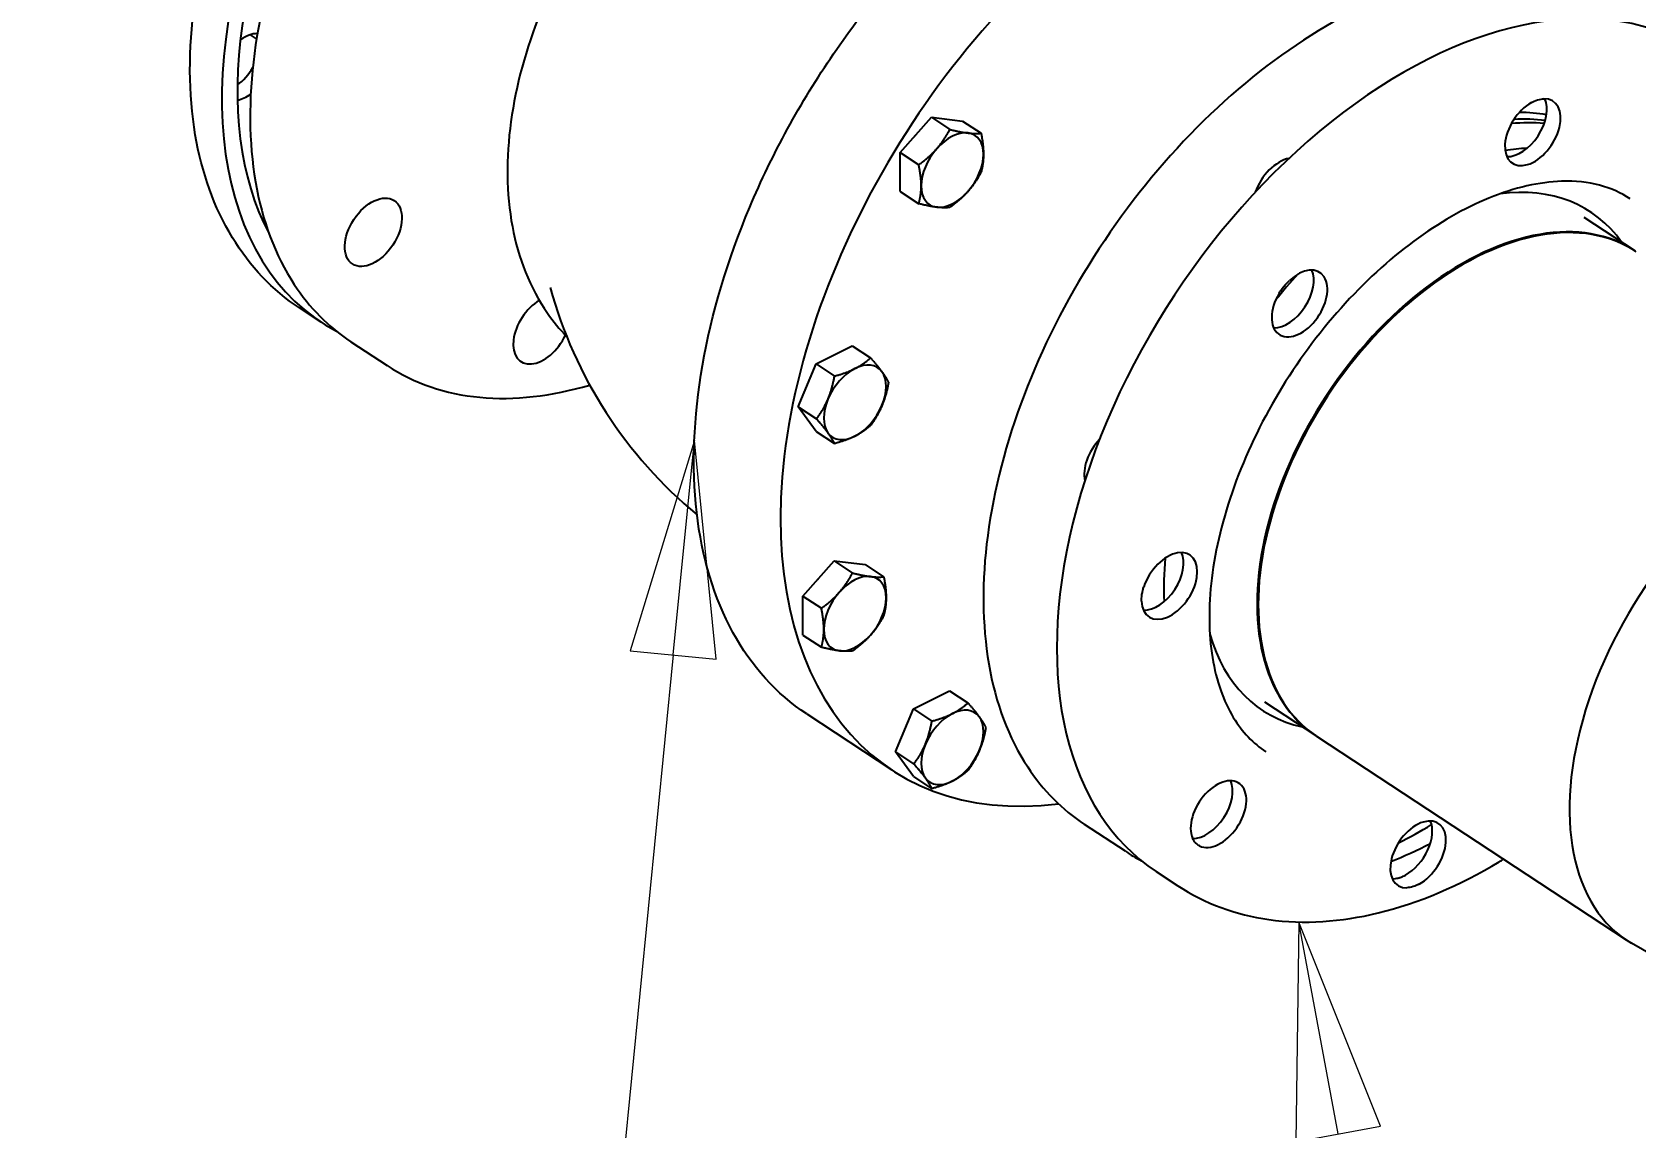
# Model space of a CAD drawing. Header units: millimetres. Extents: x 0 to 14850, y -38768 to 10500.
# Drawn here: x 5720.8 to 6185.6, y 4461.3 to 4779.2 of the extents above; entities that cross this region are included whole.
import ezdxf

# ---------------------------------------------------------------- set-up
doc = ezdxf.new("R2010")
doc.units = ezdxf.units.MM
doc.header["$LTSCALE"] = 25
for name, color, linetype, lineweight in [('Dimension', 7, 'Continuous', 18), ('Symbol', 7, 'Continuous', 18), ('Visible', 7, 'Continuous', 25)]:
    doc.layers.add(name, color=color, linetype=linetype, lineweight=lineweight)
doc.styles.add('Title', font='arial.ttf')
doc.dimstyles.new('Default - Method 2b', dxfattribs={"dimscale": 25, "dimtxt": 3, "dimasz": 2.5, "dimexe": 3, "dimexo": 0.5, "dimgap": 0.7, "dimtad": 0, "dimtoh": 1, "dimdec": 1, "dimrnd": 1e-08, "dimtxsty": 'Title', "dimcen": 0.09, "dimdle": 10, "dimclrd": 256, "dimclre": 256, "dimclrt": 7, "dimadec": 0, "dimazin": 2, "dimtfac": 0.833333, "dimtdec": 1, "dimtmove": 0, "dimatfit": 3, "dimfxl": 1, "dimtolj": 1, "dimlwd": -1, "dimlwe": -1, "dimarcsym": 0})

# ---------------------------------------------------------------- blocks, each defined once
blk = doc.blocks.new('Balloon8')
at = {"layer": 'Symbol'}
for p, q in [((236.508, 186.429), (235.765, 183.99)), ((236.262, 183.941), (236.508, 186.429)), ((236.76, 183.892), (236.508, 186.429)), ((236.262, 183.941), (233.778, 158.741)), ((235.765, 183.99), (236.76, 183.892))]:
    blk.add_line(p, q, dxfattribs=at)
at = {"layer": 'Symbol', "flags": 128}
blk.add_lwpolyline([(236.76, 183.892), (236.508, 186.429), (235.765, 183.99), (236.76, 183.892)], dxfattribs=at)
at = {"layer": 'Symbol'}
blk.add_solid([(236.76, 183.892), (236.508, 186.429), (235.765, 183.99), (236.76, 183.892)], dxfattribs=at)
blk = doc.blocks.new('Balloon9')
at = {"layer": 'Symbol'}
for p, q in [((243.517, 180.843), (243.479, 178.294)), ((243.971, 178.385), (243.517, 180.843)), ((244.462, 178.475), (243.517, 180.843)), ((243.479, 178.294), (244.462, 178.475))]:
    blk.add_line(p, q, dxfattribs=at)
at = {"layer": 'Symbol', "flags": 128}
blk.add_lwpolyline([(244.462, 178.475), (243.517, 180.843), (243.479, 178.294), (244.462, 178.475)], dxfattribs=at)
at = {"layer": 'Symbol'}
blk.add_solid([(244.462, 178.475), (243.517, 180.843), (243.479, 178.294), (244.462, 178.475)], dxfattribs=at)
blk = doc.blocks.new('*D49')
at = {"layer": 'Defpoints', "color": 0, "transparency": 16777216}
for p in [(4831.73, 7436.95), (822.51, 7008.3), (6810.47, 6798.71), (3823.37, -38768.17)]:
    blk.add_point(p, dxfattribs=at)
at = {"layer": 'Dimension', "transparency": 16777216}
for p, q in [((821.69, 7020.77), (795.27, 7423.8)), ((6811.28, 6811.18), (6851.44, 7423.8))]:
    blk.add_line(p, q, dxfattribs=at)
blk.add_arc((3823.37, -38768.17), 46216.12, 86.326873, 93.673151, dxfattribs=at)
for points in [[(863.22, 7342.61), (861.87, 7363.4), (800.18, 7348.96)], [(6784.84, 7363.4), (6783.5, 7342.62), (6846.54, 7348.96)]]:
    blk.add_solid(points, dxfattribs=at)
at = {"layer": 'Dimension', "color": 7, "transparency": 16777216, "insert": (3778.88, 7465.45), "char_height": 75, "attachment_point": 7, "style": 'Title'}
blk.add_mtext('\\A1;8°', dxfattribs=at)

msp = doc.modelspace()

# ---------------------------------------------------------------- linework, layer by layer
at = {"layer": 'Visible'}
for p, q in [((5785.81, 4777.22), (5784.02, 4778.4)), ((5972.37, 4744.23), (5981.39, 4754.45)), ((5981.39, 4754.45), (5990.42, 4753.36)), ((5981.39, 4754.45), (5986.75, 4750.92)), ((5990.42, 4753.36), (5995.78, 4749.84)), ((5972.37, 4732.91), (5972.37, 4744.23)), ((5972.37, 4744.23), (5977.73, 4740.7)), ((5972.37, 4732.91), (5977.73, 4729.39)), ((6170.49, 4725.46), (6185.33, 4715.69)), ((5804.54, 4695.03), (5798.28, 4699.15)), ((5813.11, 4689.38), (5823.66, 4682.44)), ((5947.97, 4682.94), (5958.39, 4688.21)), ((5958.39, 4688.21), (5963.75, 4684.69)), ((5942.76, 4670.5), (5947.97, 4682.94)), ((5947.97, 4682.94), (5953.33, 4679.41)), ((5947.97, 4663.34), (5942.76, 4670.5)), ((5942.76, 4670.5), (5948.12, 4666.98)), ((5947.97, 4663.34), (5953.33, 4659.82)), ((5944.16, 4615.58), (5953.18, 4625.81)), ((5953.18, 4625.81), (5958.54, 4622.28)), ((5953.18, 4625.81), (5962.2, 4624.72)), ((5962.2, 4624.72), (5967.56, 4621.19)), ((5944.16, 4615.58), (5949.52, 4612.06)), ((5944.16, 4604.27), (5944.16, 4615.58)), ((5944.16, 4604.27), (5949.52, 4600.74)), ((5976.19, 4582.87), (5986.6, 4588.14)), ((5986.6, 4588.14), (5991.96, 4584.61)), ((6077.94, 4584.89), (6092.78, 4575.12)), ((5945.25, 4581.44), (5969.97, 4565.16)), ((5970.98, 4570.43), (5976.19, 4582.87)), ((5976.19, 4582.87), (5981.54, 4579.34)), ((6182.83, 4515.84), (6093.11, 4574.91)), ((5970.98, 4570.43), (5976.34, 4566.9)), ((5976.19, 4563.27), (5970.98, 4570.43)), ((5976.19, 4563.27), (5981.54, 4559.74)), ((6037.62, 4541.58), (6025.75, 4549.39)), ((6046.52, 4535.72), (6052.78, 4531.6)), ((6193.88, 4509.4), (6184.32, 4514.92))]:
    msp.add_line(p, q, dxfattribs=at)
msp.add_arc((5996.31, 4739.39), 130, 195.306, 230.4139, dxfattribs=at)
for centre, major_axis, ratio, start_param, end_param in [((5882.9, 4814.05), (-78.36, -119.02), 0.61388, 3.677299, 6.341622), ((5882.9, 4814.05), (-75.06, -114.01), 0.61388, 3.597853, 5.959237), ((6057.95, 4698.8), (87.98, 133.64), 0.61388, 5.799681, 9.908282), ((6124.88, 4654.74), (78.36, 119.02), 0.61388, 0, 3.141593), ((5782.64, 4769.05), (5.91, 8.98), 0.61388, 0.382513, 1.007549), ((5778.68, 4771.65), (5.91, 8.98), 0.61388, 4.161966, 4.804361), ((5782.64, 4769.05), (-5.91, -8.98), 0.61388, 0.527366, 1.005134), ((6155.67, 4750.12), (5.91, 8.98), 0.61388, 0.860638, 6.692847), ((6151.71, 4752.73), (-5.91, -8.98), 0.61388, 0.367047, 2.774546), ((6117.29, 4659.73), (58.69, 89.15), 0.61388, 0.264118, 0.375768), ((6120.92, 4657.35), (58.29, 88.54), 0.61388, 0.322061, 0.454119), ((6119.27, 4658.43), (58.29, 88.54), 0.61388, 0.294214, 0.421498), ((5980.87, 4743.49), (6.05, 9.19), 0.61388, 1.322616, 1.365266), ((5987.46, 4739.15), (6.6, 10.02), 0.61388, 0.296744, 1.343941), ((5987.46, 4739.15), (6.6, 10.02), 0.61388, 5.532732, 6.579929), ((5987.46, 4739.15), (-6.6, -10.02), 0.61388, 4.485534, 5.532732), ((5987.46, 4739.15), (6.6, 10.02), 0.61388, 4.485534, 5.532732), ((6082.77, 4732.77), (6.05, 9.19), 0.61388, 0.545517, 1.957902), ((5987.46, 4739.15), (-6.6, -10.02), 0.61388, 5.532732, 6.579929), ((5987.46, 4739.15), (-6.6, -10.02), 0.61388, 0.296744, 1.343941), ((6124.88, 4654.74), (47.57, 72.25), 0.61388, 6.049555, 6.769683), ((6139.38, 4645.19), (46.27, 70.29), 0.61388, 0, 3.141593), ((6139.05, 4645.41), (46.27, 70.29), 0.61388, 6.279365, 9.428598), ((6088.09, 4700.46), (5.91, 8.98), 0.61388, 1.646036, 7.478245), ((6084.14, 4703.07), (-5.91, -8.98), 0.61388, 0.367047, 2.774546), ((5868.48, 4692.81), (-6.05, -9.19), 0.61388, 4.05238, 8.081074), ((5959.24, 4671.79), (-6.6, -10.02), 0.61388, 3.961935, 5.009133), ((5959.24, 4671.79), (6.6, 10.02), 0.61388, 6.05633, 7.103528), ((5959.24, 4671.79), (6.6, 10.02), 0.61388, 5.009133, 6.05633), ((5959.24, 4671.79), (-6.6, -10.02), 0.61388, 5.009133, 6.05633), ((5959.24, 4671.79), (6.6, 10.02), 0.61388, 3.961935, 5.009133), ((5959.24, 4671.79), (-6.6, -10.02), 0.61388, 6.05633, 7.103528), ((6033.94, 4655.03), (6.05, 9.19), 0.61388, 1.300972, 2.604062), ((6227.77, 4587), (44.21, 71.63), 0.595924, 0.80287, 3.159065), ((6050.37, 4618.55), (5.91, 8.98), 0.61388, 2.431434, 8.263643), ((6046.42, 4621.16), (-5.91, -8.98), 0.61388, 0.367047, 2.774546), ((5952.65, 4614.84), (6.05, 9.19), 0.61388, 1.322616, 1.365266), ((5959.24, 4610.5), (6.6, 10.02), 0.61388, 0.296744, 1.343941), ((5959.24, 4610.5), (6.6, 10.02), 0.61388, 5.532732, 6.579929), ((5959.24, 4610.5), (-6.6, -10.02), 0.61388, 4.485534, 5.532732), ((5959.24, 4610.5), (6.6, 10.02), 0.61388, 4.485534, 5.532732), ((5959.24, 4610.5), (-6.6, -10.02), 0.61388, 5.532732, 6.579929), ((5959.24, 4610.5), (-6.6, -10.02), 0.61388, 0.296744, 1.343941), ((6124.88, 4654.74), (-47.57, -72.25), 0.61388, 5.796687, 6.516816), ((5987.46, 4571.71), (6.6, 10.02), 0.61388, 6.05633, 7.103528), ((5987.46, 4571.71), (-6.6, -10.02), 0.61388, 3.961935, 5.009133), ((5987.46, 4571.71), (6.6, 10.02), 0.61388, 5.009133, 6.05633), ((5987.46, 4571.71), (-6.6, -10.02), 0.61388, 5.009133, 6.05633), ((5987.46, 4571.71), (6.6, 10.02), 0.61388, 3.961935, 5.009133), ((5987.46, 4571.71), (-6.6, -10.02), 0.61388, 6.05633, 7.103528), ((6064.6, 4552.37), (-5.91, -8.98), 0.61388, 0.07524, 5.907449), ((6060.64, 4554.98), (-5.91, -8.98), 0.61388, 0.367046, 2.774546), ((6122.44, 4540.69), (-5.91, -8.98), 0.61388, 0.860638, 6.692847), ((6118.48, 4543.3), (5.91, 8.98), 0.61388, 4.002231, 5.916139), ((6124.88, 4654.74), (75.06, 114.01), 0.61388, 3.861184, 3.972838), ((6118.48, 4543.3), (-5.91, -8.98), 0.61388, 0.367047, 0.409662)]:
    msp.add_ellipse(centre, major_axis=major_axis, ratio=ratio, start_param=start_param, end_param=end_param, dxfattribs=at)
msp.add_ellipse((5819.66, 4721.11), major_axis=(6.05, 9.19), ratio=0.61388, dxfattribs=at)
for points, knots in [([(5798.28, 4699.15), (5790.44, 4704.31), (5783.83, 4711.3), (5773.49, 4728.29), (5769.92, 4738.43), (5766.05, 4761.3), (5766.03, 4774.19), (5769.71, 4801.1), (5773.49, 4815.14), (5784.37, 4842.76), (5791.46, 4856.35), (5808.24, 4881.76), (5817.91, 4893.59), (5838.96, 4914.38), (5850.34, 4923.34), (5873.83, 4937.43), (5885.94, 4942.54), (5900.08, 4945.83), (5902.24, 4946.26), (5904.4, 4946.61)], [1.275737, 1.275737, 1.275737, 1.275737, 1.558266, 1.558266, 1.858457, 1.858457, 2.184152, 2.184152, 2.516939, 2.516939, 2.848658, 2.848658, 3.179561, 3.179561, 3.511295, 3.511295, 3.844078, 3.844078, 3.904244, 3.904244, 3.904244, 3.904244]), ([(5921.26, 4935.5), (5917.82, 4934.86), (5914.34, 4934.02), (5899.52, 4929.57), (5887.91, 4924.03), (5865.19, 4909.22), (5854.09, 4899.94), (5833.53, 4878.62), (5824.08, 4866.57), (5807.77, 4840.92), (5800.92, 4827.32), (5790.49, 4799.93), (5786.93, 4786.14), (5783.46, 4759.75), (5783.56, 4747.15), (5787.45, 4724.45), (5791.24, 4714.34), (5801.15, 4699.23), (5806.68, 4693.62), (5813.11, 4689.38)], [4.424854, 4.424854, 4.424854, 4.424854, 4.524625, 4.524625, 4.845769, 4.845769, 5.167341, 5.167341, 5.488725, 5.488725, 5.810023, 5.810023, 6.131437, 6.131437, 6.453019, 6.453019, 6.773902, 6.773902, 7.033639, 7.033639, 7.033639, 7.033639]), ([(5935.15, 4862.71), (5934.21, 4862.21), (5933.27, 4861.7), (5923.18, 4856), (5914.36, 4849.32), (5898.07, 4833.72), (5890.61, 4824.79), (5877.7, 4805.6), (5872.26, 4795.35), (5863.89, 4774.37), (5860.97, 4763.65), (5858.1, 4742.65), (5858.17, 4732.37), (5861.68, 4713.58), (5865.01, 4704.99), (5871.78, 4695.26), (5873.64, 4692.99), (5875.69, 4690.9)], [4.731199, 4.731199, 4.731199, 4.731199, 4.765963, 4.765963, 5.106802, 5.106802, 5.446945, 5.446945, 5.78562, 5.78562, 6.125533, 6.125533, 6.466681, 6.466681, 6.792683, 6.792683, 6.900135, 6.900135, 6.900135, 6.900135]), ([(5945.25, 4581.44), (5936.5, 4587.2), (5929.24, 4595.23), (5918.42, 4615.02), (5914.88, 4626.82), (5911.88, 4653.03), (5912.45, 4667.47), (5917.66, 4697.47), (5922.31, 4713.03), (5935.19, 4743.69), (5943.42, 4758.78), (5962.65, 4786.98), (5973.63, 4800.08), (5997.26, 4822.99), (6009.9, 4832.78), (6030.96, 4845.32), (6039.28, 4849.34), (6047.5, 4852.39)], [5.532732, 5.532732, 5.532732, 5.532732, 5.847869, 5.847869, 6.166119, 6.166119, 6.487143, 6.487143, 6.808543, 6.808543, 7.129774, 7.129774, 7.45093, 7.45093, 7.772188, 7.772188, 7.978458, 7.978458, 7.978458, 7.978458]), ([(6182.47, 4787.44), (6174.67, 4792.57), (6165.56, 4795.69), (6145.58, 4797.64), (6134.69, 4796.42), (6112.18, 4789.73), (6100.55, 4784.2), (6077.81, 4769.43), (6066.69, 4760.16), (6046.12, 4738.86), (6036.66, 4726.82), (6020.33, 4701.18), (6013.46, 4687.58), (6003.02, 4660.18), (5999.45, 4646.38), (5995.97, 4619.96), (5996.07, 4607.33), (5999.98, 4584.57), (6003.79, 4574.43), (6013.74, 4559.27), (6019.29, 4553.64), (6025.75, 4549.39)], [3.892046, 3.892046, 3.892046, 3.892046, 4.204839, 4.204839, 4.522161, 4.522161, 4.843664, 4.843664, 5.165764, 5.165764, 5.487613, 5.487613, 5.809348, 5.809348, 6.131236, 6.131236, 6.453348, 6.453348, 6.774511, 6.774511, 7.033639, 7.033639, 7.033639, 7.033639]), ([(6155.34, 4758.73), (6155.58, 4758.86), (6155.82, 4758.98), (6156.75, 4759.41), (6157.43, 4759.62), (6158.37, 4759.77), (6158.63, 4759.8), (6158.89, 4759.81)], [-2.1952792, -2.1952792, -2.1952792, -2.1952792, -2.0993492, -2.0993492, -1.8229843, -1.8229843, -1.7097702, -1.7097702, -1.7097702, -1.7097702]), ([(6183.93, 4730.8), (6178.61, 4734.3), (6172.05, 4736.15), (6157.7, 4735.69), (6150.52, 4734.11), (6135.87, 4728.12), (6128.45, 4723.9), (6113.88, 4713.11), (6106.72, 4706.54), (6093.43, 4691.64), (6087.3, 4683.3), (6076.8, 4665.75), (6072.42, 4656.53), (6065.87, 4638.29), (6063.69, 4629.26), (6061.63, 4612.42), (6061.74, 4604.61), (6063.96, 4590.9), (6066.08, 4585.06), (6071.5, 4576.14), (6074.66, 4572.86), (6078.35, 4570.43)], [2.899142, 2.899142, 2.899142, 2.899142, 3.307697, 3.307697, 3.629699, 3.629699, 3.931735, 3.931735, 4.234531, 4.234531, 4.539729, 4.539729, 4.845533, 4.845533, 5.149761, 5.149761, 5.451505, 5.451505, 5.757356, 5.757356, 6.040734, 6.040734, 6.040734, 6.040734]), ([(6082.15, 4703.41), (6082.32, 4703.68), (6082.49, 4703.95), (6083.18, 4704.98), (6083.75, 4705.7), (6084.61, 4706.63), (6084.87, 4706.89), (6085.14, 4707.13)], [-2.1952792, -2.1952792, -2.1952792, -2.1952792, -2.0993492, -2.0993492, -1.8229843, -1.8229843, -1.7097702, -1.7097702, -1.7097702, -1.7097702]), ([(5823.66, 4682.44), (5831.46, 4677.31), (5840.57, 4674.2), (5860.48, 4672.3), (5871.27, 4673.52), (5882.36, 4676.81)], [0.7504538, 0.7504538, 0.7504538, 0.7504538, 1.0650079, 1.0650079, 1.3801367, 1.3801367, 1.3801367, 1.3801367]), ([(6042.3, 4614.11), (6042.29, 4614.36), (6042.29, 4614.63), (6042.33, 4615.66), (6042.46, 4616.47), (6042.75, 4617.63), (6042.85, 4617.96), (6042.96, 4618.3)], [-2.1952792, -2.1952792, -2.1952792, -2.1952792, -2.0993492, -2.0993492, -1.8229843, -1.8229843, -1.7097702, -1.7097702, -1.7097702, -1.7097702]), ([(6059.12, 4543.15), (6058.94, 4543.23), (6058.77, 4543.33), (6058.15, 4543.77), (6057.75, 4544.19), (6057.3, 4544.9), (6057.18, 4545.12), (6057.08, 4545.35)], [-2.1952792, -2.1952792, -2.1952792, -2.1952792, -2.0993492, -2.0993492, -1.8229843, -1.8229843, -1.7097702, -1.7097702, -1.7097702, -1.7097702]), ([(6052.78, 4531.6), (6060.62, 4526.43), (6069.65, 4523.13), (6089.35, 4520.34), (6100.07, 4521.08), (6122.61, 4526.56), (6134.45, 4531.64), (6146.37, 4538.81), (6146.77, 4539.06), (6147.18, 4539.31)], [6.0407345, 6.0407345, 6.0407345, 6.0407345, 6.3232633, 6.3232633, 6.6234551, 6.6234551, 6.9491495, 6.9491495, 6.9606555, 6.9606555, 6.9606555, 6.9606555]), ([(6115.26, 4533.62), (6115.31, 4533.62), (6115.36, 4533.62), (6115.71, 4533.64), (6116.01, 4533.68), (6116.44, 4533.77), (6116.57, 4533.8), (6116.75, 4533.85), (6116.8, 4533.86), (6116.88, 4533.89), (6116.9, 4533.89), (6116.95, 4533.91), (6116.97, 4533.91), (6117, 4533.92), (6117.02, 4533.93), (6117.05, 4533.94), (6117.08, 4533.94), (6117.15, 4533.97), (6117.19, 4533.98), (6117.63, 4534.13), (6118.02, 4534.29), (6118.55, 4534.55), (6118.68, 4534.62), (6118.81, 4534.69)], [-0.6010839, -0.6010839, -0.6010839, -0.6010839, -0.5781541, -0.5781541, -0.4517174, -0.4517174, -0.3993715, -0.3993715, -0.3779874, -0.3779874, -0.3670552, -0.3670552, -0.3600101, -0.3600101, -0.3533864, -0.3533864, -0.3445439, -0.3445439, -0.3250402, -0.3250402, -0.1688895, -0.1688895, -0.1165159, -0.1165159, -0.1165159, -0.1165159]), ([(6122.77, 4532.09), (6122.53, 4531.96), (6122.29, 4531.84), (6121.35, 4531.41), (6120.67, 4531.2), (6119.74, 4531.05), (6119.47, 4531.02), (6119.21, 4531.01)], [-2.1952792, -2.1952792, -2.1952792, -2.1952792, -2.0993492, -2.0993492, -1.8229843, -1.8229843, -1.7097702, -1.7097702, -1.7097702, -1.7097702])]:
    msp.add_open_spline(points, degree=3, knots=knots, dxfattribs=at)
for points in [[(5982.95, 4745.35), (5985.04, 4747.72), (5986.75, 4750.92)], [(5986.75, 4750.92), (5989.88, 4750.17), (5991.97, 4749.91)], [(5991.97, 4749.91), (5994.07, 4749.66), (5995.78, 4749.84)], [(5995.78, 4749.84), (5996.48, 4746.34), (5996.48, 4743.71)], [(5977.73, 4740.7), (5980.86, 4742.97), (5982.95, 4745.35)], [(5996.48, 4743.71), (5996.48, 4741.09), (5995.78, 4738.52)], [(5978.44, 4734.58), (5978.44, 4737.2), (5977.73, 4740.7)], [(5995.78, 4738.52), (5994.07, 4735.32), (5991.97, 4732.94)], [(5977.73, 4729.39), (5978.44, 4731.95), (5978.44, 4734.58)], [(5991.97, 4732.94), (5989.88, 4730.57), (5986.75, 4728.3)], [(5982.95, 4728.38), (5980.86, 4728.63), (5977.73, 4729.39)], [(5986.75, 4728.3), (5985.04, 4728.12), (5982.95, 4728.38)], [(5953.33, 4679.41), (5956.83, 4680.36), (5959.24, 4681.58)], [(5959.24, 4681.58), (5961.66, 4682.81), (5963.75, 4684.69)], [(5963.75, 4684.69), (5965.85, 4682.3), (5967.06, 4680.64)], [(5951.43, 4672.73), (5952.64, 4675.61), (5953.33, 4679.41)], [(5967.06, 4680.64), (5968.27, 4678.98), (5968.96, 4677.53)], [(5968.96, 4677.53), (5968.27, 4673.73), (5967.06, 4670.84)], [(5948.12, 4666.98), (5950.22, 4669.84), (5951.43, 4672.73)], [(5951.43, 4662.93), (5950.22, 4664.59), (5948.12, 4666.98)], [(5967.06, 4670.84), (5965.85, 4667.96), (5963.75, 4665.09)], [(5953.33, 4659.82), (5952.64, 4661.27), (5951.43, 4662.93)], [(5963.75, 4665.09), (5961.66, 4663.21), (5959.24, 4661.99)], [(5959.24, 4661.99), (5956.83, 4660.76), (5953.33, 4659.82)], [(5954.73, 4616.7), (5956.83, 4619.08), (5958.54, 4622.28)], [(5958.54, 4622.28), (5961.66, 4621.52), (5963.76, 4621.27)], [(5963.76, 4621.27), (5965.85, 4621.02), (5967.56, 4621.19)], [(5967.56, 4621.19), (5968.27, 4617.69), (5968.27, 4615.07)], [(5949.52, 4612.06), (5952.64, 4614.33), (5954.73, 4616.7)], [(5950.22, 4605.93), (5950.22, 4608.56), (5949.52, 4612.06)], [(5968.27, 4615.07), (5968.27, 4612.44), (5967.56, 4609.88)], [(5967.56, 4609.88), (5965.85, 4606.67), (5963.76, 4604.3)], [(5949.52, 4600.74), (5950.22, 4603.31), (5950.22, 4605.93)], [(5963.76, 4604.3), (5961.66, 4601.93), (5958.54, 4599.65)], [(5954.73, 4599.73), (5952.64, 4599.98), (5949.52, 4600.74)], [(5958.54, 4599.65), (5956.83, 4599.48), (5954.73, 4599.73)], [(5987.46, 4581.51), (5989.88, 4582.74), (5991.96, 4584.61)], [(5991.96, 4584.61), (5994.07, 4582.23), (5995.27, 4580.57)], [(5979.65, 4572.66), (5980.86, 4575.54), (5981.54, 4579.34)], [(5981.54, 4579.34), (5985.04, 4580.29), (5987.46, 4581.51)], [(5995.27, 4580.57), (5996.48, 4578.91), (5997.17, 4577.45)], [(5997.17, 4577.45), (5996.48, 4573.66), (5995.27, 4570.77)], [(5976.34, 4566.9), (5978.44, 4569.77), (5979.65, 4572.66)], [(5995.27, 4570.77), (5994.07, 4567.88), (5991.96, 4565.02)], [(5979.65, 4562.86), (5978.44, 4564.52), (5976.34, 4566.9)], [(5991.96, 4565.02), (5989.88, 4563.14), (5987.46, 4561.92)], [(5981.54, 4559.74), (5980.86, 4561.2), (5979.65, 4562.86)], [(5987.46, 4561.92), (5985.04, 4560.69), (5981.54, 4559.74)]]:
    msp.add_rational_spline(points, [1, 1.0379548493, 1], degree=2, dxfattribs=at)
for points in [[(6154, 4745.47), (6151.9, 4745.36), (6149.79, 4745.14), (6147.67, 4744.82)], [(6087.61, 4708.98), (6085.39, 4706.56), (6083.24, 4704.05), (6081.16, 4701.47)], [(6049.15, 4626.61), (6048.77, 4622.33), (6048.66, 4618.12), (6048.84, 4614.01)], [(6116.74, 4544.03), (6119.95, 4545.65), (6123.15, 4547.42), (6126.34, 4549.34)], [(6037.62, 4541.58), (6039.11, 4540.6), (6040.65, 4539.69), (6042.24, 4538.85)]]:
    msp.add_open_spline(points, degree=3, dxfattribs=at)

# ---------------------------------------------------------------- block references
at = {"layer": 'Symbol', "xscale": 25, "yscale": 25, "zscale": 25}
for name in ['Balloon8', 'Balloon9']:
    msp.add_blockref(name, (0, 0), dxfattribs=at)

# ---------------------------------------------------------------- dimensions: what is measured, and where the dimension line sits
at = {"layer": 'Dimension'}
dim = msp.add_angular_dim_3p(base=(4831.73, 7436.95), center=(3823.37, -38768.17), p1=(6810.47, 6798.71), p2=(822.51, 7008.3), dimstyle='Default - Method 2b', override={"dimgap": 0.7, "dimtad": 3, "dimtih": 1, "dimadec": 0, "dimtol": 0, "dimlim": 0, "dimtp": 0, "dimtm": 0, "dimtdec": 0}, dxfattribs=at)
dim.commit()
dim.dimension.update_dxf_attribs({"geometry": '*D49', "text_midpoint": (3823.36, 7447.95), "dimtype": 165})

doc.saveas('drawing.dxf')
